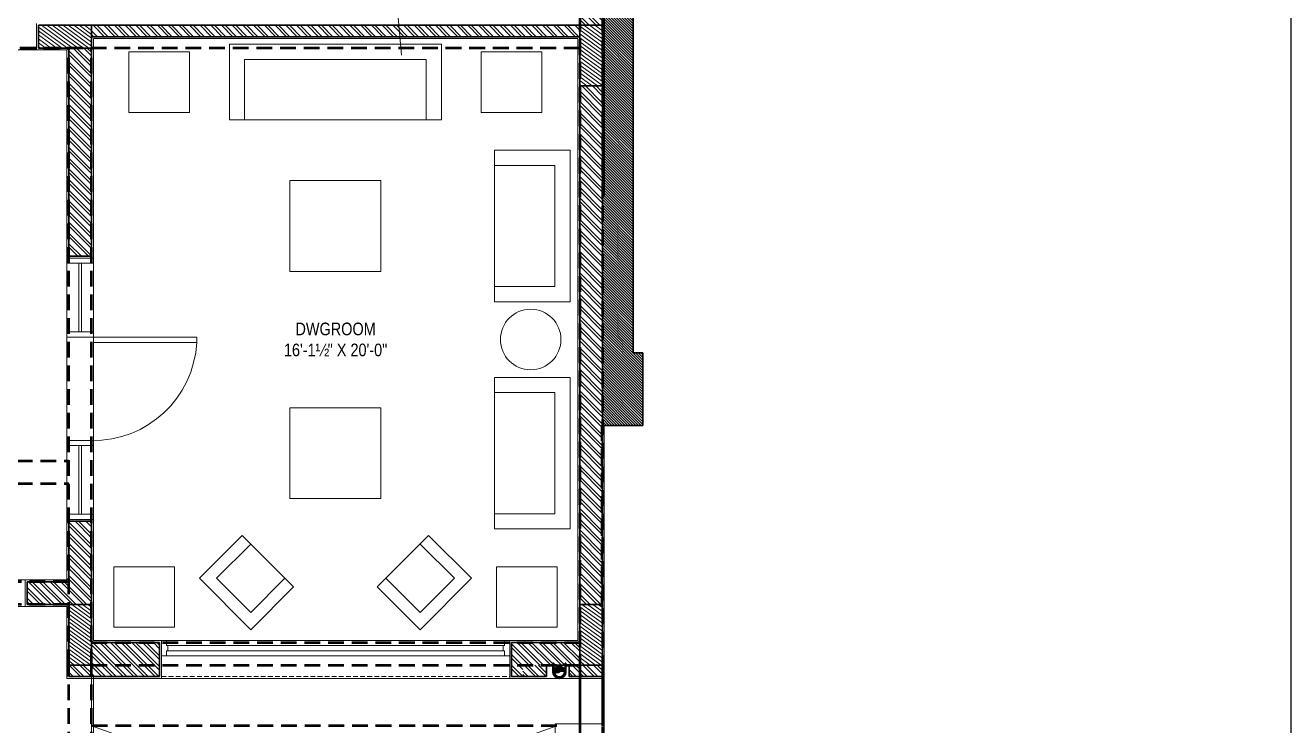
# Model space of a CAD drawing. Header units: inches. Extents: x -190799 to -189704, y -49100 to -46985.
# Drawn here: x -190206 to -189704, y -48338 to -48061 of the extents above; entities that cross this region are included whole.
import ezdxf

# ---------------------------------------------------------------- set-up
doc = ezdxf.new("R2010")
doc.units = ezdxf.units.IN
doc.header["$LTSCALE"] = 25
doc.header["$MEASUREMENT"] = 0
doc.linetypes.add('DASHED2', pattern=[0.375, 0.25, -0.125])
doc.layers.get('0').update_dxf_attribs({"lineweight": 0})
for name, color, linetype, lineweight in [('COLUMN', 1, 'Continuous', 30), ('COLUMNHATCH', 8, 'Continuous', 0), ('cross', 1, 'Continuous', 13), ('CWS', 180, 'Continuous', 18), ('elevation', 6, 'Continuous', 9), ('FURNITURE', 251, 'Continuous', 0), ('hidden', 7, 'DASHED2', 5), ('PLASTER LINE', 1, 'Continuous', 5), ('PP-BEAM', 104, 'DASHED2', 50), ('PP-ROOM 14', 3, 'Continuous', 13), ('PP-ROOM 15', 3, 'Continuous', 13), ('PP-ROOM 16', 3, 'Continuous', 13), ('PP-ROOM 17', 3, 'Continuous', 13), ('PP-WALL', 7, 'Continuous', 30), ('sechatch', 8, 'Continuous', 0), ('SH - ANGLE SUPPORT', 7, 'Continuous', 30), ('TEXT', 7, 'Continuous', 13), ('TOILET ELE', 7, 'Continuous', 13), ('WIN', 22, 'Continuous', 0)]:
    doc.layers.add(name, color=color, linetype=linetype, lineweight=lineweight)
doc.layers.add('PP-OUTER ', color=3, linetype='Continuous')
doc.layers.add('SH - RWP', color=140, linetype='Continuous')
doc.styles.add('RAJ', font='Arial Narrow.ttf')
pattern_1 = [(315, (-190005.5472014655, -48317.74396592096), (2.121320343559643, 2.121320343559641), []), (315, (-190005.5472014655, -48319.15817948098), (2.121320343559643, 2.121320343559641), [])]
pattern_2 = [(144.0500546287213, (141.962397418858, -2979.542852115272), (-0.7338478202626239, -1.011912731758918), [])]

# ---------------------------------------------------------------- blocks, each defined once
blk = doc.blocks.new('*X19')
at = {"color": 0}
for p, q in [((113.6040440224238, 341.4692042597887), (113.7240518539459, 341.5892120913109)), ((113.7279130090329, 341.4162965511011), (114.3176786467903, 342.0060621888587)), ((113.8423566890578, 341.3539635358294), (114.318169125598, 341.8297759723697)), ((113.9481308900426, 341.2829610415177), (114.3186596044057, 341.6534897558808)), ((114.0456951115147, 341.2037485676931), (114.3191500832134, 341.4772035393918)), ((114.1352787081868, 341.1165554690687), (114.3196405620211, 341.3009173229029)), ((114.2169109186877, 341.0214109842728), (114.3201310408288, 341.1246311064139)), ((114.2904245531791, 340.9181479234677), (114.3206215196365, 340.948344889925))]:
    blk.add_line(p, q, dxfattribs=at)
blk = doc.blocks.new('rwp')
at = {"layer": 'SH - RWP', "lineweight": 30}
h = blk.add_hatch(color=256, dxfattribs=at)
edge = h.paths.add_edge_path()
edge.add_ellipse((-188950.0968138671, -47122.30944276684), major_axis=(1.131884257421873, -1.131884257421873), ratio=1, start_angle=96.33861705314149, end_angle=173.6613829461683, ccw=False)
edge.add_ellipse((-188951.0968138671, -47121.05951319105), major_axis=(-1.414213562374951, -1.414213562374951), ratio=0.9999999999973742, start_angle=-45.000000000959574, end_angle=135.0000000008091, ccw=False)
edge.add_ellipse((-188952.0968138671, -47119.80958361528), major_axis=(-1.131884257421873, -1.131884257421873), ratio=1, start_angle=6.338617053141469, end_angle=83.66138294415512)
at = {"layer": 'SH - ANGLE SUPPORT'}
for p, q in [((-188953.8903525634, -47123.66232684848, -967.949206592016), (-188953.8903525634, -47123.72276761325, -967.949206592016)), ((-188953.8903525629, -47123.66238844811, -967.949206592016), (-188953.8903525629, -47123.7228292129, -967.949206592016)), ((-188953.8903525634, -47123.72276761325, -967.949206592016), (-188953.8576660083, -47123.75545416848, -967.949206592016)), ((-188953.8903525629, -47123.7228292129, -967.949206592016), (-188953.8576660078, -47123.75551576811, -967.949206592016)), ((-188953.1557098411, -47123.75545416848, -967.949206592016), (-188953.8576660083, -47123.75545416848, -967.949206592016)), ((-188953.1557098406, -47123.75551576811, -967.949206592016), (-188953.8576660078, -47123.75551576811, -967.949206592016)), ((-188953.8531016355, -47123.76033668287, -967.949206592016), (-188953.8531016355, -47124.10285181779, -967.949206592016)), ((-188953.8531016349, -47123.76039828252, -967.949206592016), (-188953.8531016349, -47124.10291341739, -967.949206592016)), ((-188953.8531016355, -47124.10285181779, -967.949206592016), (-188953.7785997794, -47124.17735367376, -967.949206592016)), ((-188953.8531016349, -47124.10291341739, -967.949206592016), (-188953.7785997789, -47124.17741527341, -967.949206592016)), ((-188953.666458093, -47121.00095880189, -967.949206592016), (-188953.6664580929, -47123.36738670984, -967.949206592016)), ((-188953.6664580924, -47121.00102040151, -967.949206592016), (-188953.6664580924, -47123.36744830938, -967.949206592016)), ((-188953.666458093, -47121.74960115636, -967.949206592016), (-188953.346458093, -47121.74960115636, -967.949206592016)), ((-188953.6664580924, -47121.74966275599, -967.949206592016), (-188953.3464580924, -47121.74966275599, -967.949206592016)), ((-188953.3368398501, -47122.23073078197, -967.949206592016), (-188953.6568398502, -47122.23073078197, -967.949206592016)), ((-188953.3368398497, -47122.23079238168, -967.949206592016), (-188953.6568398497, -47122.23079238168, -967.949206592016)), ((-188953.6144727311, -47123.75545416848, -967.949206592016), (-188953.6144727311, -47124.02564460496, -967.949206592016)), ((-188953.6144727307, -47123.75551576811, -967.949206592016), (-188953.6144727307, -47124.02570620461, -967.949206592016)), ((-188953.3992218002, -47124.02622438787, -967.949206592016), (-188953.3992218002, -47123.75545416848, -967.949206592016)), ((-188953.3992217998, -47124.02628598752, -967.949206592016), (-188953.3992217998, -47123.75551576811, -967.949206592016)), ((-188953.346458093, -47121.07673970977, -967.949206592016), (-188953.346458093, -47123.36738670984, -967.949206592016)), ((-188953.3464580924, -47121.07680130939, -967.949206592016), (-188953.3464580924, -47123.36744830938, -967.949206592016)), ((-188953.1605923556, -47124.10285181779, -967.949206592016), (-188953.2350942116, -47124.17735367376, -967.949206592016)), ((-188953.160592355, -47124.10291341739, -967.949206592016), (-188953.2350942111, -47124.17741527341, -967.949206592016)), ((-188953.1230232861, -47123.72276761336, -967.949206592016), (-188953.1605923556, -47123.76033668287, -967.949206592016)), ((-188953.1230232855, -47123.7228292129, -967.949206592016), (-188953.160592355, -47123.76039828252, -967.949206592016)), ((-188953.1605923556, -47123.76033668287, -967.949206592016), (-188953.1605923556, -47124.10285181779, -967.949206592016)), ((-188953.160592355, -47123.76039828252, -967.949206592016), (-188953.160592355, -47124.10291341739, -967.949206592016)), ((-188953.1230232861, -47123.66232684848, -967.949206592016), (-188953.1230232861, -47123.72276761336, -967.949206592016)), ((-188953.1230232855, -47123.66238844811, -967.949206592016), (-188953.1230232855, -47123.7228292129, -967.949206592016)), ((-188949.0708570933, -47123.66232684848, -967.949206592016), (-188949.0708570933, -47123.72276761336, -967.949206592016)), ((-188949.0708570928, -47123.66238844811, -967.949206592016), (-188949.0708570928, -47123.7228292129, -967.949206592016)), ((-188949.0708570933, -47123.72276761336, -967.949206592016), (-188949.0332880238, -47123.76033668287, -967.949206592016)), ((-188949.0708570928, -47123.7228292129, -967.949206592016), (-188949.0332880233, -47123.76039828252, -967.949206592016)), ((-188949.0381705383, -47123.75545416848, -967.949206592016), (-188948.3362143711, -47123.75545416848, -967.949206592016)), ((-188949.0381705376, -47123.75551576811, -967.949206592016), (-188948.3362143706, -47123.75551576811, -967.949206592016)), ((-188949.0332880238, -47123.76033668287, -967.949206592016), (-188949.0332880238, -47124.10285181779, -967.949206592016)), ((-188949.0332880233, -47123.76039828252, -967.949206592016), (-188949.0332880233, -47124.10291341739, -967.949206592016)), ((-188949.0332880238, -47124.10285181779, -967.949206592016), (-188948.9587861678, -47124.17735367376, -967.949206592016)), ((-188949.0332880233, -47124.10291341739, -967.949206592016), (-188948.9587861673, -47124.17741527341, -967.949206592016)), ((-188948.8568106974, -47122.23073078197, -967.949206592016), (-188948.5368106973, -47122.23073078197, -967.949206592016)), ((-188948.8568106974, -47122.23073078197, -967.949206592016), (-188948.5368106973, -47122.23073078197, -967.949206592016)), ((-188948.8568106969, -47122.23079238168, -967.949206592016), (-188948.5368106969, -47122.23079238168, -967.949206592016)), ((-188948.8568106967, -47122.23079238168, -967.949206592016), (-188948.5368106969, -47122.23079238168, -967.949206592016)), ((-188948.8471924546, -47121.07673970977, -967.949206592016), (-188948.8471924546, -47123.36738670984, -967.949206592016)), ((-188948.8471924541, -47121.07680130939, -967.949206592016), (-188948.8471924541, -47123.36744830938, -967.949206592016)), ((-188948.5271924547, -47121.74960115636, -967.949206592016), (-188948.8471924546, -47121.74960115636, -967.949206592016)), ((-188948.5271924546, -47121.74960115636, -967.949206592016), (-188948.8471924546, -47121.74960115636, -967.949206592016)), ((-188948.5271924541, -47121.74966275599, -967.949206592016), (-188948.8471924541, -47121.74966275599, -967.949206592016)), ((-188948.5271924541, -47121.74966275599, -967.949206592016), (-188948.8471924541, -47121.74966275599, -967.949206592016)), ((-188948.794658579, -47124.02622438787, -967.949206592016), (-188948.794658579, -47123.75545416848, -967.949206592016)), ((-188948.7946585786, -47124.02628598752, -967.949206592016), (-188948.7946585786, -47123.75551576811, -967.949206592016)), ((-188948.5794076482, -47123.75545416848, -967.949206592016), (-188948.5794076482, -47124.02564460496, -967.949206592016)), ((-188948.5794076477, -47123.75551576811, -967.949206592016), (-188948.5794076477, -47124.02570620461, -967.949206592016)), ((-188948.5271924546, -47121.00095880189, -967.949206592016), (-188948.5271924547, -47123.36738670984, -967.949206592016)), ((-188948.5271924541, -47121.00102040151, -967.949206592016), (-188948.5271924541, -47123.36744830938, -967.949206592016)), ((-188948.340778744, -47124.10285181779, -967.949206592016), (-188948.4152806, -47124.17735367376, -967.949206592016)), ((-188948.3407787434, -47124.10291341739, -967.949206592016), (-188948.4152805994, -47124.17741527341, -967.949206592016)), ((-188948.340778744, -47123.76033668287, -967.949206592016), (-188948.340778744, -47124.10285181779, -967.949206592016)), ((-188948.3407787434, -47123.76039828252, -967.949206592016), (-188948.3407787434, -47124.10291341739, -967.949206592016)), ((-188948.3035278159, -47123.72276761325, -967.949206592016), (-188948.3362143711, -47123.75545416848, -967.949206592016)), ((-188948.3035278155, -47123.7228292129, -967.949206592016), (-188948.3362143706, -47123.75551576811, -967.949206592016)), ((-188948.3035278159, -47123.66232684848, -967.949206592016), (-188948.3035278159, -47123.72276761325, -967.949206592016)), ((-188948.3035278155, -47123.66238844811, -967.949206592016), (-188948.3035278155, -47123.7228292129, -967.949206592016)), ((-188953.2350942116, -47124.17735367376, -967.949206592016), (-188953.7785997794, -47124.17735367376, -967.949206592016)), ((-188953.2350942111, -47124.17741527341, -967.949206592016), (-188953.7785997789, -47124.17741527341, -967.949206592016)), ((-188953.6668827888, -47124.54097724138, -967.949206592016), (-188953.6142599813, -47124.59360004868, -967.949206592016)), ((-188953.6668827882, -47124.54103884092, -967.949206592016), (-188953.6142599809, -47124.59366164831, -967.949206592016)), ((-188953.6668469955, -47124.54101303458, -967.949206592016), (-188953.6668469955, -47124.17735367376, -967.949206592016)), ((-188953.6668469949, -47124.54107463418, -967.949206592016), (-188953.6668469949, -47124.17741527341, -967.949206592016)), ((-188953.3994698029, -47124.59360004868, -967.949206592016), (-188953.6142599813, -47124.59360004868, -967.949206592016)), ((-188953.3994698023, -47124.59366164831, -967.949206592016), (-188953.6142599809, -47124.59366164831, -967.949206592016)), ((-188953.3468469955, -47124.54097724138, -967.949206592016), (-188953.3994698029, -47124.59360004868, -967.949206592016)), ((-188953.346846995, -47124.54103884092, -967.949206592016), (-188953.3994698023, -47124.59366164831, -967.949206592016)), ((-188953.3468469955, -47124.54097724138, -967.949206592016), (-188953.3468469955, -47124.17735367376, -967.949206592016)), ((-188953.346846995, -47124.54103884092, -967.949206592016), (-188953.346846995, -47124.17741527341, -967.949206592016)), ((-188948.9587861678, -47124.17735367376, -967.949206592016), (-188948.4152806, -47124.17735367376, -967.949206592016)), ((-188948.9587861673, -47124.17741527341, -967.949206592016), (-188948.4152805994, -47124.17741527341, -967.949206592016)), ((-188948.8470333838, -47124.54097724138, -967.949206592016), (-188948.8470333838, -47124.17735367376, -967.949206592016)), ((-188948.8470333834, -47124.54103884092, -967.949206592016), (-188948.8470333834, -47124.17741527341, -967.949206592016)), ((-188948.8470333838, -47124.54097724138, -967.949206592016), (-188948.7944105765, -47124.59360004868, -967.949206592016)), ((-188948.8470333834, -47124.54103884092, -967.949206592016), (-188948.794410576, -47124.59366164831, -967.949206592016)), ((-188948.7944105765, -47124.59360004868, -967.949206592016), (-188948.579620398, -47124.59360004868, -967.949206592016)), ((-188948.794410576, -47124.59366164831, -967.949206592016), (-188948.5796203974, -47124.59366164831, -967.949206592016)), ((-188948.5269975907, -47124.54097724138, -967.949206592016), (-188948.579620398, -47124.59360004868, -967.949206592016)), ((-188948.5269975901, -47124.54103884092, -967.949206592016), (-188948.5796203974, -47124.59366164831, -967.949206592016)), ((-188948.527033384, -47124.54101303458, -967.949206592016), (-188948.527033384, -47124.17735367376, -967.949206592016)), ((-188948.5270333833, -47124.54107463418, -967.949206592016), (-188948.5270333833, -47124.17741527341, -967.949206592016))]:
    blk.add_line(p, q, dxfattribs=at)
at = {"layer": 'SH - ANGLE SUPPORT', "lineweight": 30, "ltscale": 30}
for centre, radius, start, end in [((-188951.0968252739, -47121.04743988637, -967.949206592016), 2.570053173803593, 1.03628795969257, 178.9637120403074), ((-188951.0968252733, -47121.04750148611, -967.949206592016), 2.570053173803593, 1.03628795968503, 178.963712040315), ((-188951.0968252738, -47121.04738671277, -967.949206592016), 2.249999999973499, 358.9648763292182, 180.8913035842331), ((-188951.0968252732, -47121.0474483124, -967.949206592016), 2.249999999973499, 358.9648763292032, 180.8913035842525)]:
    blk.add_arc(centre, radius, start, end, dxfattribs=at)
at = {"layer": 'SH - ANGLE SUPPORT'}
for centre, major_axis, ratio, start_param, end_param in [((-188953.8639577001, -47123.95348806639, -967.949206592016), (-0.183642745273995, -0.1836427452739938), 0.9999999999368008, 1.321980081277932, 2.080566339260109), ((-188953.8639576996, -47123.95354966598, -967.949206592016), (-0.1836427452739944, -0.1836427452739943), 0.9999999999368008, 1.321980081617566, 2.080566339205425), ((-188953.3932398751, -47123.99591065946, -967.949206592016), (-0.1574100662167236, -0.1574100662167226), 0.9999999999492625, -0.6581166819626016, 0.1674448601924983), ((-188953.3932398746, -47123.99597225912, -967.949206592016), (-0.1574100662167231, -0.1574100662167231), 0.9999999999492625, -0.6581166819626016, 0.1674448601280432), ((-188953.6497195642, -47123.95348806639, -967.949206592016), (-0.1836427452988986, -0.1836427452988976), 0.999999999796716, 1.317026384605051, 2.080566339216231), ((-188953.6497195635, -47123.95354966598, -967.949206592016), (-0.1836427452988981, -0.1836427452988981), 0.9999999997967158, 1.317026384331836, 2.0805663391731), ((-188953.1499052479, -47123.95348806639, -967.949206592016), (-0.1836427452739938, 0.183642745273995), 0.9999999999368012, 1.061026314106713, 1.819612571890326), ((-188953.1499052474, -47123.95354966598, -967.949206592016), (-0.1836427452739943, 0.1836427452739944), 0.9999999999368012, 1.061026314259212, 1.819612572080839), ((-188949.0669925931, -47123.39463167317, -967.949206592016), (-0.7483036439644599, -0.7483036439644554), 0.9999999996438159, 3.391710508000295, 3.722963247976156), ((-188949.066992593, -47123.39463167317, -967.949206592016), (-0.7483036439644599, -0.7483036439644554), 0.9999999996438159, 3.391710507966842, 3.722963247976156), ((-188949.0669925926, -47123.39469327271, -967.949206592016), (-0.7483036439644577, -0.7483036439644576), 0.9999999996438159, 3.391710508013618, 3.722963248048718), ((-188949.0669925925, -47123.39469327271, -967.949206592016), (-0.7483036439644577, -0.7483036439644576), 0.9999999996438159, 3.391710508013618, 3.722963248048718), ((-188949.3952519012, -47123.31156215176, -967.949206592016), (-0.6743739490639956, -0.6743739490639913), 0.9999995311078936, 3.304858807682855, 3.314800786628858), ((-188949.395251901, -47123.31156215176, -967.949206592016), (-0.6743739490639956, -0.6743739490639913), 0.9999995311078936, 3.304858807637689, 3.314800786573997), ((-188949.3952519006, -47123.31162375142, -967.949206592016), (-0.6743739490639936, -0.6743739490639933), 0.9999995311078936, 3.3048588076678, 3.314800786604057), ((-188949.3952519006, -47123.31162375142, -967.949206592016), (-0.6743739490639936, -0.6743739490639933), 0.9999995311078936, 3.3048588076678, 3.314800786604057), ((-188949.3952519012, -47123.55970038017, -967.949206592016), (-0.6743742929851401, 0.6743742929851441), 0.999999518227433, 4.875654981984836, 4.885596952016435), ((-188949.395251901, -47123.55970038017, -967.949206592016), (-0.6743742929851401, 0.6743742929851441), 0.999999518227433, 4.875654981974916, 4.885596952011175), ((-188949.3952519006, -47123.55976197982, -967.949206592016), (-0.6743742929851421, 0.6743742929851421), 0.9999995182274332, 4.875654981904773, 4.885596951996146), ((-188949.3952519006, -47123.55976197982, -967.949206592016), (-0.6743742929851421, 0.6743742929851421), 0.9999995182274332, 4.875654981904773, 4.885596951996146), ((-188949.3952519012, -47123.79129574777, -967.949206592016), (-0.6743742929851401, 0.6743742929851441), 0.999999518227433, 4.87565498196482, 4.885596952001405), ((-188949.395251901, -47123.79129574777, -967.949206592016), (-0.6743742929851401, 0.6743742929851441), 0.999999518227433, 4.87565498195986, 4.885596951996146), ((-188949.3952519006, -47123.79135734731, -967.949206592016), (-0.6743742929851421, 0.6743742929851421), 0.9999995182274332, 4.875654981924789, 4.885596951996146), ((-188949.3952519006, -47123.79135734731, -967.949206592016), (-0.6743742929851421, 0.6743742929851421), 0.9999995182274332, 4.875654981924789, 4.885596951996146), ((-188948.3861769733, -47121.90446553976, -967.949206592016), (-0.5499938548614123, -0.5499938548614092), 0.9999999996759106, 0.1632660789278965, 0.6092701063103915), ((-188948.3861769733, -47121.90446553976, -967.949206592016), (-0.5499938548614123, -0.5499938548614092), 0.9999999996759106, 0.1632660789278965, 0.6092701063103915), ((-188948.3861769728, -47121.9045271393, -967.949206592016), (-0.5499938548614107, -0.5499938548614107), 0.9999999996759106, 0.1632660789278965, 0.6092701062889785), ((-188948.3861769726, -47121.9045271393, -967.949206592016), (-0.5499938548614107, -0.5499938548614107), 0.9999999996759106, 0.1632660789711128, 0.6092701062982505), ((-188948.3861769733, -47122.15260376805, -967.949206592016), (-0.5499938548614123, -0.5499938548614092), 0.9999999996759106, 0.1632660789278965, 0.6092701062889785), ((-188948.3861769733, -47122.15260376805, -967.949206592016), (-0.5499938548614123, -0.5499938548614092), 0.9999999996759106, 0.1632660789278965, 0.6092701062889785), ((-188948.3861769728, -47122.1526653677, -967.949206592016), (-0.5499938548614107, -0.5499938548614107), 0.9999999996759106, 0.1632660789094365, 0.609270106295049), ((-188948.3861769726, -47122.1526653677, -967.949206592016), (-0.5499938548614107, -0.5499938548614107), 0.9999999996759106, 0.1632660789341927, 0.609270106282908), ((-188948.3861769733, -47122.38419913567, -967.949206592016), (-0.5499938549968584, 0.5499938549968617), 0.9999999998192924, 1.734062405617506, 2.180066432825894), ((-188948.3861769733, -47122.38419913567, -967.949206592016), (-0.5499938549968584, 0.5499938549968617), 0.9999999998192924, 1.734062405617506, 2.180066432825894), ((-188948.3861769728, -47122.38426073521, -967.949206592016), (-0.5499938549968599, 0.5499938549968602), 0.9999999998192924, 1.734062405642048, 2.180066432877992), ((-188948.3861769726, -47122.38426073521, -967.949206592016), (-0.5499938549968599, 0.5499938549968602), 0.9999999998192924, 1.734062405635966, 2.180066432841237), ((-188953.5567173454, -47124.47928326397, -967.949206592016), (-0.1705916076496869, 0.1705916076496879), 0.999999999760294, 5.68877880723861, 5.971833700035727), ((-188953.5567173448, -47124.47934486362, -967.949206592016), (-0.1705916076496874, 0.1705916076496874), 0.999999999760294, 5.688778807306168, 5.971833700054205), ((-188953.4984499064, -47124.55313844277, -967.949206592016), (-0.1705916076887818, 0.170591607688783), 0.9999999996600238, 5.68877880722726, 6.270402491376283), ((-188953.4984499059, -47124.5532000424, -967.949206592016), (-0.1705916076887823, 0.1705916076887825), 0.9999999996600238, 5.688778807193481, 6.270402491375513), ((-188953.4767160692, -47124.55963857067, -967.949206592016), (-0.1344147606365142, 0.134414760636515), 0.999999999943205, 5.728383428770293, 6.607487426642547), ((-188953.4767160688, -47124.5597001703, -967.949206592016), (-0.1344147606365146, 0.1344147606365146), 0.999999999943205, 5.728383428810619, 6.607487426932795), ((-188953.4686058794, -47124.66127218498, -967.949206592016), (-0.1348098848379327, -0.1348098848379319), 0.9999999999832394, 4.157022774693521, 5.034816392629314), ((-188953.4686058789, -47124.66133378464, -967.949206592016), (-0.1348098848379323, -0.1348098848379323), 0.9999999999832394, 4.157022774644297, 5.034816392291363), ((-188953.8668794881, -47123.80572951908, -967.949206592016), (-0.3609602734330856, -0.3609602734330835), 0.9999999985248337, 1.329768372036687, 1.540798847650109), ((-188953.8668794875, -47123.80579111868, -967.949206592016), (-0.3609602734330845, -0.3609602734330845), 0.9999999985248337, 1.329768371781203, 1.540798847649254), ((-188953.7758583511, -47124.04943386157, -967.949206592016), (-0.2498462547944088, 0.2498462547944103), 0.9999999997529783, 3.071035399993753, 3.556541279311888), ((-188953.7758583507, -47124.04949546119, -967.949206592016), (-0.2498462547944095, 0.2498462547944096), 0.9999999997529783, 3.071035400084627, 3.556541279278682), ((-188953.4462942349, -47124.6354748169, -967.949206592016), (-0.07049884285739659, 0.070498842857397), 0.9999999987001685, 5.845023447367468, 6.635131607766639), ((-188953.4462942344, -47124.63553641661, -967.949206592016), (-0.0704988428573968, 0.0704988428573968), 0.9999999987001688, 5.845023447631804, 6.635131607766639), ((-188953.7740128057, -47124.00436458047, -967.949206592016), (-0.3174102309503282, 0.3174102309503302), 0.9999999999057579, 2.957247137396159, 3.531377346333558), ((-188953.7740128052, -47124.00442618009, -967.949206592016), (-0.3174102309503291, 0.3174102309503292), 0.9999999999057578, 2.957247137268684, 3.531377346141322), ((-188953.7672342276, -47124.10154468217, -967.949206592016), (-0.3202001284227891, 0.3202001284227912), 0.9999999999894765, 2.954778906553248, 3.562597790696368), ((-188953.7672342271, -47124.10160628188, -967.949206592016), (-0.32020012842279, 0.3202001284227902), 0.9999999999894763, 2.954778906892884, 3.56259779089861), ((-188953.4111177321, -47124.81746228939, -967.949206592016), (-0.1705916081115301, -0.1705916081115291), 0.9999999983057132, 4.117982481619605, 4.309006795757587), ((-188953.4111177316, -47124.81752388901, -967.949206592016), (-0.1705916081115296, -0.1705916081115296), 0.999999998305713, 4.117982481585826, 4.309006795955818), ((-188953.744586784, -47124.10503722765, -967.949206592016), (-0.3609602731301526, -0.3609602731301503), 0.9999999993591626, 1.32976837181607, 1.678717008386833), ((-188953.7445867833, -47124.10509882731, -967.949206592016), (-0.3609602731301515, -0.3609602731301514), 0.9999999993591624, 1.329768371871435, 1.678717008386833), ((-188953.7212798749, -47124.14390854447, -967.949206592016), (-0.3609602733034923, -0.3609602733034901), 0.9999999989039782, 1.329768372066336, 1.608853964617158), ((-188953.7212798744, -47124.14397014413, -967.949206592016), (-0.3609602733034912, -0.3609602733034912), 0.9999999989039782, 1.329768372066336, 1.608853964617158)]:
    blk.add_ellipse(centre, major_axis=major_axis, ratio=ratio, start_param=start_param, end_param=end_param, dxfattribs=at)
at = {"layer": 'SH - ANGLE SUPPORT', "extrusion": (0, 0, -1)}
for centre, major_axis, ratio, start_param, end_param in [((-188953.8074735742, -47121.90446553976, -967.949206592016), (0.5499938548614092, -0.5499938548614123), 0.9999999996759106, 0.1632660789402746, 0.609270106304321), ((-188953.8074735738, -47121.9045271393, -967.949206592016), (0.5499938548614107, -0.5499938548614107), 0.9999999996759106, 0.1632660789402746, 0.6092701062936144), ((-188953.8074735742, -47122.15260376805, -967.949206592016), (0.5499938548614092, -0.5499938548614123), 0.9999999996759106, 0.1632660788972726, 0.609270106273636), ((-188953.8074735738, -47122.1526653677, -967.949206592016), (0.5499938548614107, -0.5499938548614107), 0.9999999996759106, 0.1632660788633934, 0.6092701062629294), ((-188953.8074735742, -47122.38419913567, -967.949206592016), (0.5499938549968616, 0.5499938549968587), 0.9999999998192924, 1.734062405629884, 2.180066432845873), ((-188953.8074735738, -47122.38426073521, -967.949206592016), (0.5499938549968599, 0.5499938549968602), 0.9999999998192924, 1.734062405639007, 2.18006643293009), ((-188953.1266579546, -47123.39463167317, -967.949206592016), (0.7483036439644555, -0.7483036439644598), 0.9999999996438159, 3.391710508010214, 3.722963248040837), ((-188953.126657954, -47123.39469327271, -967.949206592016), (0.7483036439644577, -0.7483036439644576), 0.9999999996438159, 3.391710508017021, 3.722963248071372), ((-188952.7983986465, -47123.31156215176, -967.949206592016), (0.6743739490639916, -0.6743739490639953), 0.9999995311078937, 3.304858807655224, 3.314800786636747), ((-188952.7983986459, -47123.31162375142, -967.949206592016), (0.6743739490639936, -0.6743739490639933), 0.9999995311078936, 3.304858807680375, 3.314800786634117), ((-188952.7983986465, -47123.55970038017, -967.949206592016), (0.6743742929851441, 0.6743742929851401), 0.999999518227433, 4.875654981944805, 4.885596951981116), ((-188952.7983986459, -47123.55976197982, -967.949206592016), (0.6743742929851421, 0.6743742929851421), 0.9999995182274332, 4.875654981974916, 4.885596952011176), ((-188952.7983986465, -47123.79129574777, -967.949206592016), (0.6743742929851441, 0.6743742929851401), 0.999999518227433, 4.875654981949765, 4.885596951983746), ((-188952.7983986459, -47123.79135734731, -967.949206592016), (0.6743742929851421, 0.6743742929851421), 0.9999995182274332, 4.875654981947285, 4.885596952013805), ((-188949.0439751315, -47123.95348806639, -967.949206592016), (0.1836427452739949, 0.1836427452739939), 0.9999999999368012, 1.061026314161397, 1.819612572080839), ((-188949.0439751309, -47123.95354966598, -967.949206592016), (0.1836427452739943, 0.1836427452739944), 0.9999999999368012, 1.061026314482183, 1.819612572175653), ((-188948.5441608152, -47123.95348806639, -967.949206592016), (0.1836427452988976, -0.1836427452988986), 0.999999999796716, 1.317026384468443, 2.0805663391731), ((-188948.5441608147, -47123.95354966598, -967.949206592016), (0.1836427452988981, -0.1836427452988981), 0.9999999997967158, 1.317026384795895, 2.080566339319822), ((-188948.8006405043, -47123.99591065946, -967.949206592016), (0.1574100662167226, -0.1574100662167236), 0.9999999999492625, -0.6581166820425643, 0.1674448601498328), ((-188948.8006405038, -47123.99597225912, -967.949206592016), (0.1574100662167231, -0.1574100662167231), 0.9999999999492625, -0.6581166818591688, 0.1674448602460581), ((-188948.3299226793, -47123.95348806639, -967.949206592016), (0.1836427452739939, -0.1836427452739949), 0.9999999999368008, 1.32198008156326, 2.080566339281674), ((-188948.3299226788, -47123.95354966598, -967.949206592016), (0.1836427452739944, -0.1836427452739943), 0.9999999999368008, 1.32198008156326, 2.080566339086045), ((-188948.4266461518, -47124.10154468217, -967.949206592016), (0.3202001284227909, 0.3202001284227893), 0.9999999999894763, 2.954778906703427, 3.562597790643836), ((-188948.4266461512, -47124.10160628188, -967.949206592016), (0.32020012842279, 0.3202001284227902), 0.9999999999894763, 2.954778906786219, 3.562597790696368), ((-188948.4492935954, -47124.10503722765, -967.949206592016), (0.3609602731301504, -0.3609602731301524), 0.9999999993591626, 1.329768371787923, 1.678717008267329), ((-188948.4492935949, -47124.10509882731, -967.949206592016), (0.3609602731301515, -0.3609602731301514), 0.9999999993591624, 1.329768371788388, 1.678717008386833), ((-188948.4726005044, -47124.14390854447, -967.949206592016), (0.3609602733034902, -0.3609602733034922), 0.9999999989039782, 1.329768371934727, 1.608853964360784), ((-188948.472600504, -47124.14397014413, -967.949206592016), (0.3609602733034912, -0.3609602733034912), 0.9999999989039782, 1.329768371976483, 1.608853964560186), ((-188948.4198675735, -47124.00436458047, -967.949206592016), (0.3174102309503301, 0.3174102309503283), 0.9999999999057578, 2.957247137274627, 3.531377346074381), ((-188948.4198675731, -47124.00442618009, -967.949206592016), (0.3174102309503291, 0.3174102309503292), 0.9999999999057578, 2.957247137262742, 3.531377346298223), ((-188948.4180220282, -47124.04943386157, -967.949206592016), (0.2498462547944103, 0.2498462547944089), 0.9999999997529784, 3.071035400043546, 3.556541279240993), ((-188948.4180220276, -47124.04949546119, -967.949206592016), (0.2498462547944095, 0.2498462547944096), 0.9999999997529783, 3.071035400037739, 3.556541279278682), ((-188948.7827626473, -47124.81746228939, -967.949206592016), (0.1705916081115291, -0.1705916081115301), 0.9999999983057132, 4.117982481218434, 4.309006795710234), ((-188948.7827626466, -47124.81752388901, -967.949206592016), (0.1705916081115296, -0.1705916081115296), 0.999999998305713, 4.117982481200848, 4.309006795710234), ((-188948.7475861446, -47124.6354748169, -967.949206592016), (0.070498842857397, 0.07049884285739659), 0.9999999987001685, 5.845023447305541, 6.635131608040659), ((-188948.747586144, -47124.63553641661, -967.949206592016), (0.0704988428573968, 0.0704988428573968), 0.9999999987001688, 5.845023447049522, 6.63513160759325), ((-188948.7252744999, -47124.66127218498, -967.949206592016), (0.1348098848379319, -0.1348098848379327), 0.9999999999832394, 4.157022774563808, 5.034816392581106), ((-188948.7252744994, -47124.66133378464, -967.949206592016), (0.1348098848379323, -0.1348098848379323), 0.9999999999832394, 4.157022774644297, 5.034816392460339), ((-188948.3270008914, -47123.80572951908, -967.949206592016), (0.3609602734330835, -0.3609602734330856), 0.9999999985248337, 1.329768372036687, 1.540798847705387), ((-188948.3270008908, -47123.80579111868, -967.949206592016), (0.3609602734330845, -0.3609602734330845), 0.9999999985248337, 1.32976837205076, 1.540798847705387), ((-188948.71716431, -47124.55963857067, -967.949206592016), (0.134414760636515, 0.1344147606365142), 0.999999999943205, 5.728383428850945, 6.607487426763895), ((-188948.7171643096, -47124.5597001703, -967.949206592016), (0.1344147606365146, 0.1344147606365146), 0.999999999943205, 5.72838342841378, 6.607487426618772), ((-188948.695430473, -47124.55313844277, -967.949206592016), (0.1705916076887829, 0.1705916076887819), 0.9999999996600237, 5.688778807161095, 6.270402491436597), ((-188948.6954304725, -47124.5532000424, -967.949206592016), (0.1705916076887824, 0.1705916076887824), 0.9999999996600238, 5.688778806993591, 6.270402491376283), ((-188948.6371630341, -47124.47928326397, -967.949206592016), (0.1705916076496879, 0.1705916076496869), 0.999999999760294, 5.688778807154859, 5.971833700017249), ((-188948.6371630334, -47124.47934486362, -967.949206592016), (0.1705916076496874, 0.1705916076496874), 0.999999999760294, 5.688778807389919, 5.971833700054205)]:
    blk.add_ellipse(centre, major_axis=major_axis, ratio=ratio, start_param=start_param, end_param=end_param, dxfattribs=at)
at = {"layer": 'SH - RWP', "lineweight": 30}
for radius in [2.25, 2]:
    blk.add_circle((-188951.0968138671, -47121.05951319105, -967.949206592016), radius, dxfattribs=at)
for centre, start, end in [((-188952.0968138671, -47119.80958361528, -967.949206592016), 231.3386170536718, 308.6613829463283), ((-188950.0968138671, -47122.30944276684, -967.949206592016), 51.33861705367175, 128.6613829463282)]:
    blk.add_arc(centre, 1.600726067880088, start, end, dxfattribs=at)
at = {"layer": 'SH - ANGLE SUPPORT', "extrusion": (0, 0, -1)}
for p, xscale, yscale, zscale, rotation in [((188890.0338178014, -47102.88456624368, 967.949206592016), 0.1862546400225255, 0.1862546399643179, -0.1862546400225255, 270.0000000000002), ((188890.0338178009, -47102.8846278433, 967.949206592016), 0.1862546400225255, 0.1862546400225255, -0.1862546400225255, 270), ((188889.7660575905, -47102.88514602656, 967.949206592016), 0.1862546400225255, 0.1862546399643179, -0.1862546400225255, 270.0000000000002), ((188889.76605759, -47102.88520762618, 967.949206592016), 0.1862546400225255, 0.1862546400225255, -0.1862546400225255, 270), ((189012.4278227889, -47102.88514602656, 967.949206592016), -0.1862546400225255, 0.1862546400225255, -0.1862546400003328, 90.00000000000017), ((189012.4278227884, -47102.88520762618, 967.949206592016), -0.1862546400225255, 0.1862546400225255, -0.1862546400225255, 89.99999999999997), ((189012.160062578, -47102.88456624368, 967.949206592016), -0.1862546400225255, 0.1862546400225255, -0.1862546400003328, 90.00000000000017), ((189012.1600625774, -47102.8846278433, 967.949206592016), -0.1862546400225255, 0.1862546400225255, -0.1862546400225255, 89.99999999999997)]:
    blk.add_blockref('*X19', p, dxfattribs=dict(at, xscale=xscale, yscale=yscale, zscale=zscale, rotation=rotation))
blk = doc.blocks.new('W1')
at = {"layer": 'WIN'}
for p, q in [((-190457.860429467, -47788.11745093933), (-190457.860429467, -47655.61745093932)), ((-190455.860429467, -47787.61745093933), (-190455.860429467, -47656.11745093932)), ((-190453.860429467, -47787.61745093933), (-190453.860429467, -47656.11745093932))]:
    blk.add_line(p, q, dxfattribs=at)
for points in [[(-190451.860429467, -47653.61745093932), (-190457.860429467, -47653.61745093932), (-190457.860429467, -47655.61745093932), (-190455.860429467, -47655.61745093932), (-190455.860429467, -47656.11745093932), (-190453.860429467, -47656.11745093932), (-190453.860429467, -47655.61745093932), (-190451.860429467, -47655.61745093932)], [(-190451.860429467, -47790.11745093932), (-190457.860429467, -47790.11745093932), (-190457.860429467, -47788.11745093933), (-190455.860429467, -47788.11745093933), (-190455.860429467, -47787.61745093933), (-190453.860429467, -47787.61745093933), (-190453.860429467, -47788.11745093933), (-190451.860429467, -47788.11745093933)]]:
    blk.add_lwpolyline(points, close=True, dxfattribs=at)

msp = doc.modelspace()

# ---------------------------------------------------------------- hatches: boundary and pattern name
at = {"layer": 'COLUMNHATCH', "ltscale": 5}
h = msp.add_hatch(dxfattribs=at)
h.set_pattern_fill('ANSI31', color=5, scale=6, angle=89.99999999999999, style=0)
h.set_pattern_definition([(135, (141.962397418858, -2979.542852115272), (-0.5303300858899109, -0.5303300858899105), [])])
h.paths.add_polyline_path([(-189964.9028379955, -47951.36745093933), (-189976.4028379954, -47951.36745093933), (-189976.4028379956, -48128.36745093935), (-189977.110429467, -48128.36745093935), (-189977.110429467, -48219.36745093933), (-189961.0680209385, -48219.36745093933), (-189961.0680209385, -48190.61745093932), (-189964.9028379956, -48190.61745093936)])
h = msp.add_hatch(dxfattribs=at)
h.set_pattern_fill('ANSI31', color=256, scale=10, angle=99.05005462872136, style=0)
h.set_pattern_definition(pattern_2)
h.paths.add_polyline_path([(-190200.6104294676, -48069.86745093927), (-190179.610429467, -48069.86745093933), (-190179.610429467, -48060.86745093932), (-190200.6104294676, -48060.86745093927)])
h = msp.add_hatch(dxfattribs=at)
h.set_pattern_fill('ANSI31', color=256, scale=10, angle=99.05005462872136, style=0)
h.set_pattern_definition(pattern_2)
h.paths.add_polyline_path([(-189986.110429467, -48060.86745093873), (-189986.110429467, -48084.86745093873), (-189977.110429467, -48084.86745093873), (-189977.110429467, -48060.86745093873)])
h = msp.add_hatch(dxfattribs=at)
h.set_pattern_fill('ANSI31', color=256, scale=10, angle=99.05005462872136, style=0)
h.set_pattern_definition(pattern_2)
h.paths.add_polyline_path([(-190188.610429467, -48290.36745093878), (-190188.610429467, -48314.36745093879), (-190179.610429467, -48314.36745093879), (-190179.610429467, -48290.36745093878)])
h = msp.add_hatch(dxfattribs=at)
h.set_pattern_fill('ANSI31', color=256, scale=10, angle=99.05005462872136, style=0)
h.set_pattern_definition(pattern_2)
h.paths.add_polyline_path([(-189977.1104294671, -48290.36745093878), (-189977.1104294671, -48314.36745093879), (-189986.1104294671, -48314.36745093879), (-189986.1104294671, -48290.36745093878)])
at = {"layer": 'sechatch', "ltscale": 30}
h = msp.add_hatch(dxfattribs=at)
h.set_pattern_fill('ANSI32,_O', color=256, scale=8, angle=270)
h.set_pattern_definition(pattern_1)
h.paths.add_polyline_path([(-189977.110429467, -47954.3674509397), (-190004.110429467, -47954.36745093973), (-190004.110429467, -47951.36745093935), (-190004.2648172365, -47951.36745093935), (-190004.2648172364, -47888.3674509393), (-190013.110429467, -47888.3674509393), (-190013.110429467, -47954.36745093973), (-190016.110429467, -47954.36745093973), (-190016.110429467, -47963.36745093975), (-189986.110429467, -47963.3674509397), (-189986.110429467, -48060.86745093932), (-189977.110429467, -48060.86745093932)])
h = msp.add_hatch(dxfattribs=at)
h.set_pattern_fill('ANSI32,_O', color=256, scale=8, angle=270)
h.set_pattern_definition(pattern_1)
h.paths.add_polyline_path([(-190058.8841018205, -48060.86745093932), (-190179.610429467, -48060.86745093932), (-190179.610429467, -48065.36745093933), (-190058.4904028346, -48065.36745093933)])
h = msp.add_hatch(dxfattribs=at)
h.set_pattern_fill('ANSI32,_O', color=256, scale=8, angle=270)
h.set_pattern_definition(pattern_1)
h.paths.add_polyline_path([(-189986.110429467, -48060.86745093932), (-190058.8841018205, -48060.86745093932), (-190058.4904028346, -48065.36745093933), (-189986.110429467, -48065.36745093933)])
h = msp.add_hatch(dxfattribs=at)
h.set_pattern_fill('ANSI32,_O', color=256, scale=8, angle=270)
h.set_pattern_definition(pattern_1)
h.paths.add_polyline_path([(-190179.6104294672, -48069.86745093927), (-190188.6104294671, -48069.86745093927), (-190188.6104294671, -48152.36745093932), (-190179.6104294671, -48152.36745093932)])
h = msp.add_hatch(dxfattribs=at)
h.set_pattern_fill('ANSI32,_O', color=256, scale=8, angle=270)
h.set_pattern_definition(pattern_1)
h.paths.add_polyline_path([(-189977.3180209384, -48128.36745093935), (-189977.2661230705, -48084.86745093933), (-189986.110429467, -48084.86745093933), (-189986.110429467, -48290.36745093936), (-189977.3180209384, -48290.36745093936), (-189977.3180209384, -48219.36745093933)])
h = msp.add_hatch(dxfattribs=at)
h.set_pattern_fill('ANSI32,_O', color=256, scale=8, angle=270)
h.set_pattern_definition(pattern_1)
h.paths.add_polyline_path([(-190179.6104294671, -48257.36745093933), (-190188.610429467, -48257.36745093933), (-190188.610429467, -48281.36745093932), (-190205.110429467, -48281.36745093932), (-190205.110429467, -48290.36745093933), (-190188.610429467, -48290.36745093933), (-190179.610429467, -48290.36745093936)])
h = msp.add_hatch(dxfattribs=at)
h.set_pattern_fill('ANSI32,_O', color=256, scale=8, angle=270)
h.set_pattern_definition(pattern_1)
h.paths.add_polyline_path([(-190152.610429467, -48305.36745093932), (-190179.610429467, -48305.36745093932), (-190179.610429467, -48314.36745093933), (-190152.610429467, -48314.36745093933)])
h = msp.add_hatch(dxfattribs=at)
h.set_pattern_fill('ANSI32,_O', color=256, scale=8, angle=270)
h.set_pattern_definition(pattern_1)
h.paths.add_polyline_path([(-189986.1104294671, -48305.36745093932), (-190013.1104294671, -48305.36745093932), (-190013.1104294671, -48314.36745093933), (-189986.1104294671, -48314.36745093933)])
h = msp.add_hatch(dxfattribs=at)
h.set_pattern_fill('ANSI32,_O', color=256, scale=8, angle=270)
h.set_pattern_definition(pattern_1)
h.paths.add_polyline_path([(-190184.110429467, -48314.36745093935), (-190188.6104294669, -48314.36745093935), (-190188.6104294669, -48318.86745093932), (-190184.110429467, -48318.86745093932)])
h = msp.add_hatch(dxfattribs=at)
h.set_pattern_fill('ANSI32,_O', color=256, scale=8, angle=270)
h.set_pattern_definition(pattern_1)
h.paths.add_polyline_path([(-190179.6104294671, -48314.36745093935), (-190184.110429467, -48314.36745093935), (-190184.110429467, -48318.86745093932), (-190179.6104294671, -48318.86745093932)])
h = msp.add_hatch(dxfattribs=at)
h.set_pattern_fill('ANSI32,_O', color=256, scale=8, angle=270)
h.set_pattern_definition(pattern_1)
h.paths.add_polyline_path([(-190152.610429467, -48314.36745093933), (-190179.6104294671, -48314.36745093937), (-190179.6104294671, -48318.86745093932), (-190152.610429467, -48318.86745093932)])
h = msp.add_hatch(dxfattribs=at)
h.set_pattern_fill('ANSI32,_O', color=256, scale=8, angle=270)
h.set_pattern_definition(pattern_1)
h.paths.add_polyline_path([(-190008.610429467, -48314.36745093933), (-190013.1104294671, -48314.36745093933), (-190013.1104294671, -48318.86745093932), (-190008.610429467, -48318.86745093932)])
h = msp.add_hatch(dxfattribs=at)
h.set_pattern_fill('ANSI32', color=256, scale=8, angle=270)
h.set_pattern_definition([(315, (141.962397418858, -2979.542852115272), (2.121320343559643, 2.121320343559641), []), (315, (141.962397418858, -2980.957065675269), (2.121320343559643, 2.121320343559641), [])])
h.paths.add_polyline_path([(-189999.2447561727, -48314.36745093933), (-190008.610429467, -48314.36745093933), (-190008.610429467, -48318.86745093932), (-189999.2447561727, -48318.86745093932)])
h = msp.add_hatch(dxfattribs=at)
h.set_pattern_fill('ANSI32,_O', color=256, scale=8, angle=270)
h.set_pattern_definition(pattern_1)
h.paths.add_polyline_path([(-189986.110429467, -48314.36745093933), (-189990.2447561727, -48314.36745093933), (-189990.2447561727, -48318.86745093932), (-189986.110429467, -48318.86745093932)])
h = msp.add_hatch(dxfattribs=at)
h.set_pattern_fill('ANSI32,_O', color=256, scale=8, angle=270)
h.set_pattern_definition(pattern_1)
h.paths.add_polyline_path([(-189981.610429467, -48314.36745093935), (-189986.110429467, -48314.36745093935), (-189986.110429467, -48318.86745093932), (-189981.610429467, -48318.86745093932)])
h = msp.add_hatch(dxfattribs=at)
h.set_pattern_fill('ANSI32,_O', color=256, scale=8, angle=270)
h.set_pattern_definition(pattern_1)
h.paths.add_polyline_path([(-189977.110429467, -48314.36745093935), (-189981.610429467, -48314.36745093935), (-189981.610429467, -48318.86745093932), (-189977.110429467, -48318.86745093932)])

# ---------------------------------------------------------------- linework, layer by layer
at = {"layer": 'COLUMN'}
for points in [[(-190200.610429467, -48069.86745093927), (-190179.610429467, -48069.86745093927), (-190179.610429467, -48060.86745093927), (-190200.610429467, -48060.86745093927)], [(-189986.110429467, -48060.86745093932), (-189986.110429467, -48084.86745093933), (-189977.110429467, -48084.86745093933), (-189977.110429467, -48060.86745093932)], [(-189977.1104294671, -48290.36745093936), (-189977.1104294671, -48314.36745093935), (-189986.1104294671, -48314.36745093935), (-189986.1104294671, -48290.36745093936)]]:
    msp.add_lwpolyline(points, close=True, dxfattribs=at)
at = {"layer": 'COLUMN', "color": 5}
msp.add_lwpolyline([(-190188.610429467, -48290.36745093936), (-190188.610429467, -48314.36745093935), (-190179.610429467, -48314.36745093935), (-190179.610429467, -48290.36745093936)], close=True, dxfattribs=at)
at = {"layer": 'cross'}
for p, q in [((-189995.110429467, -48404.36745093907), (-190179.6104294671, -48338.36745093913)), ((-189995.110429467, -48338.36745093913), (-190179.6104294672, -48404.36745093907))]:
    msp.add_line(p, q, dxfattribs=at)
at = {"layer": 'elevation'}
for p, q in [((-190178.860429467, -48318.86745093932), (-190178.8604294672, -48537.11745093921)), ((-190151.860429467, -48319.61745093947), (-190013.8604294671, -48319.61745093942)), ((-189977.110429467, -48319.61745093932), (-189977.110429467, -48337.61745093927)), ((-189976.360429467, -48319.61745093932), (-189976.360429467, -48337.61745093927))]:
    msp.add_line(p, q, dxfattribs=at)
at = {"layer": 'FURNITURE'}
for p, q in [((-190124.9404185805, -48068.36745093935), (-190124.9404185805, -48098.36745093933)), ((-190124.9404185805, -48068.36745093935), (-190040.9404185805, -48068.36745093933)), ((-190040.9404185805, -48068.36745093933), (-190040.9404185805, -48098.36745093933)), ((-190118.9404185805, -48074.36745093935), (-190118.9404185805, -48098.36745093935)), ((-190118.9404185805, -48074.36745093933), (-190046.9404185805, -48074.36745093935)), ((-190046.9404185805, -48074.36745093935), (-190046.9404185805, -48098.36745093935)), ((-190124.9404185805, -48098.36745093933), (-190040.9404185805, -48098.36745093935)), ((-189989.9404185804, -48110.36745093935), (-190019.9404185804, -48110.36745093935)), ((-190019.9404185804, -48110.36745093935), (-190019.9404185804, -48170.36745093935)), ((-189989.9404185804, -48110.36745093935), (-189989.9404185804, -48170.36745093935)), ((-189995.9404185804, -48116.36745093935), (-190019.9404185804, -48116.36745093935)), ((-189995.9404185804, -48116.36745093935), (-189995.9404185804, -48164.36745093935)), ((-189995.9404185804, -48164.36745093935), (-190019.9404185804, -48164.36745093935)), ((-189989.9404185804, -48170.36745093935), (-190019.9404185804, -48170.36745093935)), ((-189989.9404185804, -48200.3674509393), (-190019.9404185804, -48200.3674509393)), ((-190019.9404185804, -48260.3674509393), (-190019.9404185804, -48200.3674509393)), ((-189989.9404185804, -48260.3674509393), (-189989.9404185804, -48200.3674509393)), ((-189995.9404185804, -48206.3674509393), (-190019.9404185804, -48206.3674509393)), ((-189995.9404185804, -48254.36745093931), (-189995.9404185804, -48206.3674509393)), ((-189995.9404185804, -48254.36745093931), (-190019.9404185804, -48254.36745093931)), ((-189989.9404185804, -48260.3674509393), (-190019.9404185804, -48260.3674509393)), ((-190136.8717922416, -48279.98060901136), (-190119.9012294931, -48263.01004626289)), ((-190130.0835671422, -48279.98060901136), (-190116.5071169434, -48266.40415881258)), ((-190099.536554195, -48283.37472156107), (-190119.9012294931, -48263.01004626289)), ((-190066.344282966, -48283.37472156107), (-190045.9796076678, -48263.01004626289)), ((-190035.7972700187, -48279.98060901136), (-190049.3737202175, -48266.40415881258)), ((-190029.0090449193, -48279.98060901136), (-190045.9796076678, -48263.01004626289)), ((-190116.5071169434, -48300.34528430954), (-190136.8717922416, -48279.98060901136)), ((-190116.5071169434, -48293.55705921015), (-190130.0835671422, -48279.98060901136)), ((-190116.5071169434, -48293.55705921014), (-190102.9306667446, -48279.98060901136)), ((-190049.3737202175, -48293.55705921014), (-190062.9501704163, -48279.98060901136)), ((-190049.3737202175, -48300.34528430954), (-190029.0090449193, -48279.98060901136)), ((-190049.3737202175, -48293.55705921015), (-190035.7972700187, -48279.98060901136)), ((-190116.5071169434, -48300.34528430954), (-190099.536554195, -48283.37472156107)), ((-190049.3737202175, -48300.34528430954), (-190066.344282966, -48283.37472156107))]:
    msp.add_line(p, q, dxfattribs=at)
msp.add_lwpolyline([(-190062.5460332896, -48006.23683179222), (-190059.9455133279, -48035.96091096824), (-190055.3028036738, -48036.53574984655), (-190064.3693880261, -48037.32897319427), (-190059.7635434316, -48038.04083640127), (-190056.7315210162, -48072.69701119235)], dxfattribs=at)
at = {"layer": 'FURNITURE', "elevation": 3021.381397085827}
for points in [[(-190164.7799006531, -48095.36745093935), (-190140.7799006531, -48095.36745093935), (-190140.7799006531, -48071.36745093935), (-190164.7799006531, -48071.36745093935)], [(-190001.1009365078, -48095.36745093935), (-190025.1009365078, -48095.36745093935), (-190025.1009365078, -48071.36745093935), (-190001.1009365078, -48071.36745093935)], [(-190170.7799006533, -48275.36745093931), (-190146.7799006533, -48275.36745093931), (-190146.7799006533, -48299.36745093931), (-190170.7799006533, -48299.36745093931)], [(-189995.1009365077, -48275.36745093931), (-190019.1009365077, -48275.36745093931), (-190019.1009365077, -48299.36745093931), (-189995.1009365077, -48299.36745093931)]]:
    msp.add_lwpolyline(points, close=True, dxfattribs=at)
at = {"layer": 'FURNITURE'}
for points in [[(-190064.9404185805, -48158.36745093935), (-190100.9404185805, -48158.36745093935), (-190100.9404185805, -48122.36745093935), (-190064.9404185805, -48122.36745093935)], [(-190064.9404185805, -48212.3674509393), (-190100.9404185805, -48212.3674509393), (-190100.9404185805, -48248.3674509393), (-190064.9404185805, -48248.3674509393)]]:
    msp.add_lwpolyline(points, close=True, dxfattribs=at)
msp.add_circle((-190005.5326030813, -48185.36745093932), 12, dxfattribs=at)
at = {"layer": 'hidden', "ltscale": 0.3}
for p, q in [((-190179.6104294672, -48536.36745093919), (-190179.6104294671, -48318.86745093932)), ((-190151.860429467, -48318.86745093932), (-190013.8604294671, -48318.86745093939))]:
    msp.add_line(p, q, dxfattribs=at)
at = {"layer": 'PLASTER LINE', "ltscale": 30}
for p, q in [((-190201.360429467, -48060.11745093932), (-190201.360429467, -48070.61745093933)), ((-190178.8604294671, -48153.11745093933), (-190178.8604294672, -48066.11745093933)), ((-190178.8604294672, -48066.11745093933), (-189986.860429467, -48066.11745093933)), ((-189986.860429467, -48066.11745093933), (-189986.860429467, -48304.61745093932)), ((-190201.360429467, -48070.61745093933), (-190189.3604294671, -48070.61745093933)), ((-190189.3604294671, -48070.61745093933), (-190189.3604294671, -48153.11745093933)), ((-190189.3604294671, -48153.11745093933), (-190178.8604294671, -48153.11745093933)), ((-189976.360429467, -48219.36745093933), (-189976.360429467, -48319.61745093932)), ((-190178.8604294671, -48256.61745093933), (-190189.360429467, -48256.61745093933)), ((-190189.360429467, -48256.61745093933), (-190189.360429467, -48280.61745093932)), ((-190178.860429467, -48304.61745093932), (-190178.8604294671, -48256.61745093933)), ((-190189.360429467, -48280.61745093932), (-190205.860429467, -48280.61745093932)), ((-190205.860429467, -48280.61745093932), (-190205.860429467, -48291.11745093933)), ((-190205.860429467, -48291.11745093933), (-190189.360429467, -48291.11745093933)), ((-190189.360429467, -48291.11745093933), (-190189.360429467, -48319.61745093932)), ((-190151.860429467, -48304.61745093932), (-190178.860429467, -48304.61745093932)), ((-190151.860429467, -48319.61745093932), (-190151.860429467, -48304.61745093932)), ((-190013.8604294671, -48304.61745093932), (-189986.860429467, -48304.61745093932)), ((-190013.8604294671, -48315.11745093932), (-190013.8604294671, -48304.61745093932)), ((-190013.8604294671, -48314.36745093924), (-190013.8604294671, -48319.61745093932)), ((-190189.360429467, -48319.61745093932), (-190151.860429467, -48319.61745093932)), ((-190013.8604294671, -48319.61745093932), (-189976.360429467, -48319.61745093932)), ((-189995.8604294669, -48414.11745093935), (-189995.860429467, -48337.61745093927)), ((-189976.360429467, -48337.61745093927), (-189995.860429467, -48337.61745093927)), ((-189976.360429467, -48414.11745093932), (-189976.360429467, -48337.61745093927))]:
    msp.add_line(p, q, dxfattribs=at)
at = {"layer": 'PP-BEAM'}
for p, q in [((-189977.110429467, -47954.36745093956), (-189977.110429467, -48473.36745093925)), ((-189986.110429467, -47963.36745093962), (-189986.1104294671, -48473.36745093924)), ((-189986.110429467, -48069.86745093907), (-190311.6104294671, -48069.86745093913)), ((-190188.6104294669, -48314.36745093916), (-190188.610429467, -48069.86745093913)), ((-190179.610429467, -48314.36745093918), (-190179.610429467, -48069.86745093912)), ((-189977.3180209384, -48219.36745093913), (-189977.3180209384, -48290.86745093913)), ((-190556.1104294671, -48233.36745093911), (-190188.610429467, -48233.36745093912)), ((-190556.1104294671, -48242.36745093911), (-190188.610429467, -48242.36745093911)), ((-190188.610429467, -48281.36745093913), (-190320.610429467, -48281.36745093913)), ((-190188.610429467, -48290.36745093916), (-190320.610429467, -48290.36745093769)), ((-190179.6104294671, -48305.36745093918), (-189986.110429467, -48305.36745093913)), ((-190188.6104294667, -48468.86745093924), (-190188.6104294669, -48314.36745093916)), ((-190179.6104294673, -48468.86745093922), (-190179.6104294671, -48314.36745093916)), ((-190179.6104294671, -48314.36745093918), (-189986.110429467, -48314.36745093913)), ((-189986.110429467, -48314.36745093913), (-189986.110429467, -48338.36745093913)), ((-189977.110429467, -48314.36745093913), (-189977.110429467, -48338.36745093913)), ((-189995.110429467, -48338.36745093913), (-190179.6104294671, -48338.36745093913))]:
    msp.add_line(p, q, dxfattribs=at)
at = {"layer": 'PP-OUTER ', "color": 3, "ltscale": 30}
msp.add_lwpolyline([(-190798.6523061862, -46985.14347098777), (-189704.2726047475, -46985.14347098777), (-189704.2726047475, -49099.80424824683), (-190798.6523061862, -49099.80424824683)], close=True, dxfattribs=at)
at = {"layer": 'PP-ROOM 14', "color": 3, "ltscale": 30}
msp.add_lwpolyline([(-190178.8604294672, -48066.11745093933), (-189986.860429467, -48066.11745093933), (-189986.860429467, -48304.61745093932), (-190178.860429467, -48304.61745093932), (-190178.8604294672, -48066.11745093933)], dxfattribs=at)
at = {"layer": 'PP-ROOM 15', "color": 3, "ltscale": 30}
msp.add_lwpolyline([(-190310.8604294669, -48280.61745093932), (-190189.360429467, -48280.61745093932), (-190189.3604294671, -48070.61745093933), (-190259.860429467, -48070.61745093933), (-190259.860429467, -48129.11745093932), (-190310.860429467, -48129.11745093932), (-190310.8604294669, -48280.61745093932)], dxfattribs=at)
at = {"layer": 'PP-ROOM 16', "color": 3, "ltscale": 30}
msp.add_lwpolyline([(-190310.860429467, -48291.11745093933), (-190189.360429467, -48291.11745093933), (-190189.360429467, -48319.61745093932), (-190179.6104294671, -48319.61745093932), (-190179.6104294671, -48536.36745093919), (-190284.6104294672, -48536.36745093918), (-190284.6104294672, -48414.11745093978), (-190284.6104294672, -48414.11745093927), (-190271.860429467, -48414.11745093927), (-190271.8604294671, -48403.61745093927), (-190310.8604294668, -48403.61745093927), (-190310.860429467, -48291.11745093933)], dxfattribs=at)
at = {"layer": 'PP-WALL', "color": 5, "ltscale": 10}
for p, q in [((-189964.9028379955, -47939.60154208867), (-189964.9028379956, -48190.61745093932)), ((-189976.4028379954, -47951.36745093933), (-189976.4028379956, -48128.36745093935)), ((-189961.0680209385, -48190.61745093932), (-189964.9028379956, -48190.61745093932)), ((-189961.0680209385, -48190.61745093932), (-189961.0680209385, -48219.36745093933)), ((-189977.3180209384, -48219.36745093933), (-189961.0680209385, -48219.36745093933))]:
    msp.add_line(p, q, dxfattribs=at)
at = {"layer": 'PP-WALL', "ltscale": 10}
for p, q in [((-189964.9028379955, -47939.60154208867), (-189964.9028379956, -48190.61745093936)), ((-189976.4028379954, -47951.36745093933), (-189976.4028379956, -48128.36745093935)), ((-189977.110429467, -47954.3674509397), (-189977.110429467, -48060.86745093932)), ((-189986.110429467, -47963.3674509397), (-189986.110429467, -48060.86745093932)), ((-190200.610429467, -48060.86745093932), (-190200.610429467, -48069.86745093933)), ((-190179.610429467, -48060.86745093932), (-189986.110429467, -48060.86745093932)), ((-190179.6104294672, -48065.36745093933), (-189986.110429467, -48065.36745093933)), ((-189986.110429467, -48065.36745093933), (-189986.110429467, -48084.86745093933)), ((-190200.610429467, -48069.86745093933), (-190188.6104294671, -48069.86745093933)), ((-190188.6104294671, -48069.86745093933), (-190188.6104294671, -48152.36745093932)), ((-190179.6104294672, -48069.86745093927), (-190179.6104294671, -48152.36745093932)), ((-189986.110429467, -48084.86745093933), (-189986.110429467, -48290.36745093936)), ((-189977.110429467, -48084.86745093933), (-189977.110429467, -48290.36745093936)), ((-189977.110429467, -48128.36745093935), (-189976.4028379956, -48128.36745093935)), ((-189977.110429467, -48128.36745093935), (-189976.4028379956, -48128.36745093935)), ((-190188.6104294671, -48152.36745093932), (-190179.6104294671, -48152.36745093932)), ((-189961.0680209385, -48190.61745093932), (-189964.9028379956, -48190.61745093936)), ((-189961.0680209385, -48190.61745093932), (-189961.0680209385, -48219.36745093933)), ((-189977.3180209384, -48219.36745093933), (-189961.0680209385, -48219.36745093933)), ((-190188.610429467, -48257.36745093933), (-190188.610429467, -48281.36745093932)), ((-190188.610429467, -48257.36745093933), (-190179.6104294671, -48257.36745093933)), ((-190179.6104294671, -48257.36745093933), (-190179.610429467, -48305.36745093932)), ((-190205.110429467, -48281.36745093932), (-190188.610429467, -48281.36745093932)), ((-190205.110429467, -48281.36745093935), (-190205.110429467, -48290.36745093936)), ((-190205.110429467, -48290.36745093933), (-190188.610429467, -48290.36745093933)), ((-190188.610429467, -48290.36745093933), (-190188.610429467, -48314.36745093935)), ((-190179.610429467, -48305.36745093932), (-190152.610429467, -48305.36745093932)), ((-190152.610429467, -48305.36745093932), (-190152.610429467, -48318.86745093932)), ((-189986.110429467, -48305.36745093932), (-190013.1104294671, -48305.36745093932)), ((-190013.1104294671, -48305.36745093932), (-190013.1104294671, -48318.86745093932)), ((-189990.2447561727, -48314.36745093933), (-189999.2447561727, -48314.36745093933)), ((-190188.6104294669, -48318.86745093932), (-190152.610429467, -48318.86745093932))]:
    msp.add_line(p, q, dxfattribs=at)
at = {"layer": 'TOILET ELE', "lineweight": 30, "ltscale": 30}
for p, q in [((-190188.6104294669, -48314.36745093935), (-190188.6104294669, -48318.86745093932)), ((-189999.2447561727, -48318.86745093932), (-189999.2447561727, -48314.36745093933)), ((-189990.2447561727, -48318.86745093932), (-189990.2447561727, -48314.36745093933)), ((-189977.110429467, -48314.36745093933), (-189977.110429467, -48318.86745093932)), ((-190013.1104294671, -48318.86745093932), (-189999.2447561727, -48318.86745093932)), ((-189999.2447561727, -48318.86745093932), (-190013.1104294671, -48318.86745093932)), ((-189990.2447561727, -48318.86745093932), (-189977.110429467, -48318.86745093932)), ((-189990.2447561727, -48318.86745093932), (-189977.110429467, -48318.86745093932))]:
    msp.add_line(p, q, dxfattribs=at)
at = {"layer": 'WIN'}
for p, q in [((-190189.3604294671, -48182.36745093932), (-190189.3604294671, -48155.11745093932)), ((-190178.8604294672, -48182.36745093932), (-190178.8604294672, -48155.11745093932)), ((-190189.3604294671, -48254.61745093932), (-190189.3604294671, -48227.36745093932)), ((-190178.8604294672, -48254.61745093932), (-190178.8604294672, -48227.36745093932)), ((-190015.8604294671, -48304.61745093932), (-190149.860429467, -48304.61745093932))]:
    msp.add_line(p, q, dxfattribs=at)
for points in [[(-190189.3604294671, -48153.11745093933), (-190178.8604294672, -48153.11745093933), (-190178.8604294672, -48155.11745093932), (-190183.1104294671, -48155.11745093932), (-190183.1104294671, -48155.11745093932), (-190185.1104294671, -48155.11745093932), (-190185.1104294671, -48155.11745093932), (-190189.3604294671, -48155.11745093932)], [(-190184.6104294671, -48182.36745093932), (-190184.6104294671, -48155.11745093932), (-190183.6104294671, -48155.11745093932), (-190183.6104294671, -48182.36745093932)], [(-190189.3604294671, -48182.36745093932), (-190178.8604294672, -48182.36745093932), (-190178.8604294672, -48184.36745093933), (-190183.1104294671, -48184.36745093933), (-190183.1104294671, -48184.36745093933), (-190185.1104294671, -48184.36745093933), (-190185.1104294671, -48184.36745093933), (-190189.3604294671, -48184.36745093933)], [(-190137.8604294672, -48186.49245093929), (-190137.8604294672, -48184.36745093932), (-190178.8604294672, -48184.36745093932), (-190178.8604294672, -48186.49245093929)], [(-190189.3604294671, -48227.36745093932), (-190178.8604294672, -48227.36745093932), (-190178.8604294672, -48225.36745093933), (-190183.1104294671, -48225.36745093933), (-190183.1104294671, -48225.36745093933), (-190185.1104294671, -48225.36745093933), (-190185.1104294671, -48225.36745093933), (-190189.3604294671, -48225.36745093933)], [(-190183.6104294671, -48254.61745093932), (-190183.6104294671, -48227.36745093932), (-190184.6104294671, -48227.36745093932), (-190184.6104294671, -48254.61745093932)], [(-190189.3604294671, -48256.61745093933), (-190178.8604294672, -48256.61745093933), (-190178.8604294672, -48254.61745093932), (-190183.1104294671, -48254.61745093932), (-190183.1104294671, -48254.61745093932), (-190185.1104294671, -48254.61745093932), (-190185.1104294671, -48254.61745093932), (-190189.3604294671, -48254.61745093932)]]:
    msp.add_lwpolyline(points, close=True, dxfattribs=at)
msp.add_arc((-190178.8604294672, -48184.36745093932), 41.00000000000727, 268.9518480116407, 357.0290705366688, dxfattribs=at)

# ---------------------------------------------------------------- block references
at = {"layer": 'CWS', "ltscale": 30, "rotation": 180}
msp.add_blockref('rwp', (-378945.2377407501, -95438.12753107943, 967.949206592016), dxfattribs=at)
at = {"layer": 'PP-ROOM 17', "color": 3, "ltscale": 30, "xscale": 1.010988951997602, "yscale": 1.010988951997602, "zscale": 1.010988951997602, "rotation": 89.99999999999999}
msp.add_blockref('W1', (-238329.1409541966, 144240.1086774797), dxfattribs=at)

# ---------------------------------------------------------------- texts
at = {"layer": 'TEXT', "ltscale": 30, "insert": (-190082.8604294671, -48185.36745093932), "char_height": 5, "width": 67.6826036934625, "attachment_point": 5, "style": 'RAJ'}
msp.add_mtext('DWGROOM\\P16\'-1½" X 20\'-0"', dxfattribs=at)

doc.saveas('drawing.dxf')
